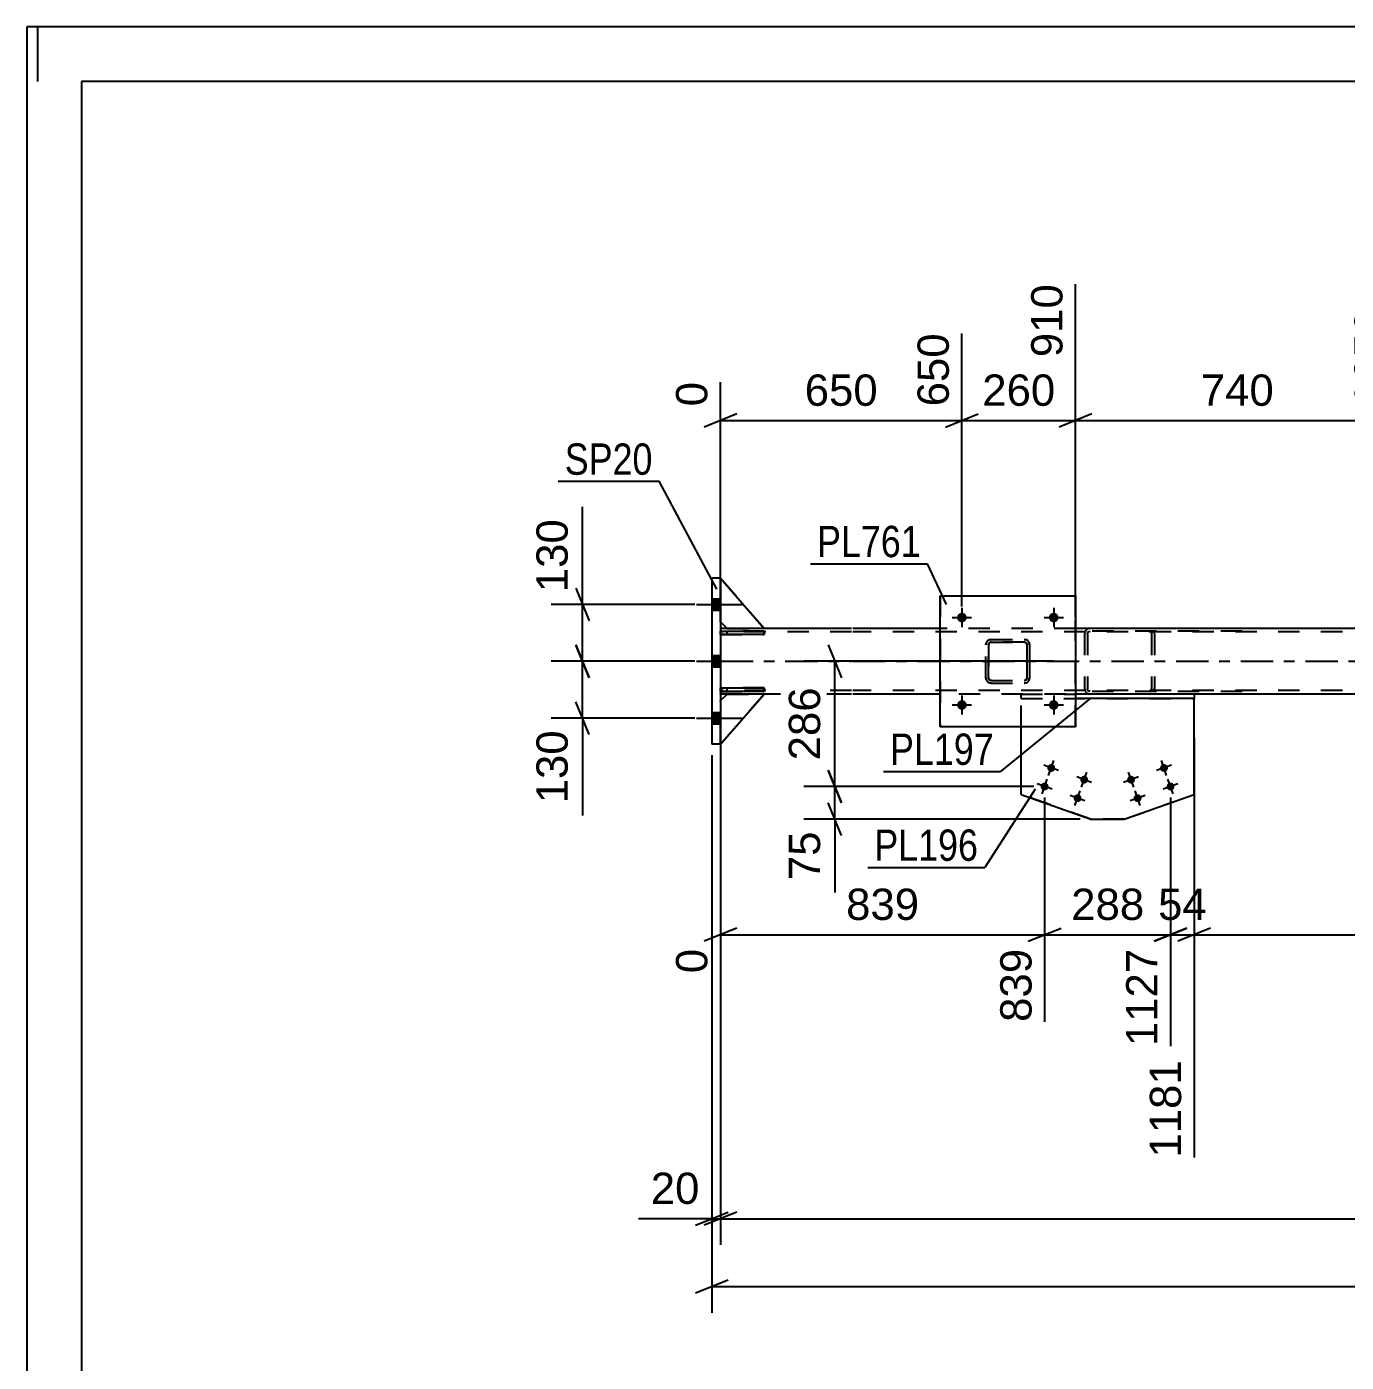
# Model space of a CAD drawing. Header units: millimetres. Extents: x -68 to 773, y -404 to 190.
# Drawn here: x -67.7 to 53.1, y 67.4 to 189.6 of the extents above; entities that cross this region are included whole.
import ezdxf

# ---------------------------------------------------------------- set-up
doc = ezdxf.new("R2010")
doc.units = ezdxf.units.MM
doc.linetypes.add('DXK_LINE_DOT2', pattern=[3.9198, 1.9599, -1.9599])
doc.linetypes.add('DXK_LINE_DOT3', pattern=[5.9187, 2.979, -0.9799, 0.9799, -0.9799])
doc.styles.add('Arial', font='ARIAL.TTF', dxfattribs={"height": 0.2})
doc.styles.add('Arial Narrow', font='ARIALN.TTF', dxfattribs={"height": 0.2})

# ---------------------------------------------------------------- blocks, each defined once
blk = doc.blocks.new('Unknown-318892922-1115')
at = {"color": 5, "linetype": 'Continuous'}
for p, q in [((773.35, 189.64), (-67.65, 189.64)), ((-67.65, 189.64), (-67.65, -404.36)), ((-66.65, 184.64), (-66.65, 189.64)), ((768.35, 184.64), (-62.65, 184.64)), ((-62.65, 184.64), (-62.65, -399.36))]:
    blk.add_line(p, q, dxfattribs=at)
blk = doc.blocks.new('Part-318892922-5568 - 5491')
at = {"color": 2, "linetype": 'Continuous'}
for p, q in [((-4.16, 127.97), (-3.56, 128.57)), ((-4.16, 123.97), (-0.16, 128.57)), ((-0.16, 128.57), (-3.56, 128.57))]:
    blk.add_line(p, q, dxfattribs=at)
at = {"color": 7, "linetype": 'DXK_LINE_DOT2'}
blk.add_line((-4.16, 127.97), (-4.16, 123.97), dxfattribs=at)
blk = doc.blocks.new('Part-318892922-5569 - 5491')
at = {"color": 2, "linetype": 'Continuous'}
for p, q in [((-4.16, 134.33), (-0.16, 134.33)), ((-4.16, 134.33), (-4.16, 134.01)), ((-0.16, 134.01), (-4.16, 134.01)), ((-0.16, 134.33), (-0.16, 134.01))]:
    blk.add_line(p, q, dxfattribs=at)
at = {"color": 7, "linetype": 'DXK_LINE_DOT2'}
for p, q in [((-4.16, 134.01), (-4.16, 134.33)), ((-3.56, 134.01), (-3.56, 134.33))]:
    blk.add_line(p, q, dxfattribs=at)
blk = doc.blocks.new('Part-318892922-5570 - 5491')
at = {"color": 2, "linetype": 'Continuous'}
for p, q in [((-4.16, 129.13), (-0.16, 129.13)), ((-4.16, 129.13), (-4.16, 128.81)), ((-0.16, 128.81), (-4.16, 128.81)), ((-0.16, 129.13), (-0.16, 128.81))]:
    blk.add_line(p, q, dxfattribs=at)
at = {"color": 7, "linetype": 'DXK_LINE_DOT2'}
for p, q in [((-4.16, 128.81), (-4.16, 129.13)), ((-3.56, 128.81), (-3.56, 129.13))]:
    blk.add_line(p, q, dxfattribs=at)
blk = doc.blocks.new('Part-318892922-5515 - 5491')
at = {"color": 7, "linetype": 'DXK_LINE_DOT2'}
for p, q in [((-0.16, 134.33), (-4.16, 134.33)), ((-4.16, 134.33), (-4.16, 134.01)), ((-4.16, 134.01), (-4.16, 134.33)), ((-4.16, 134.01), (-0.16, 134.01)), ((-3.56, 134.01), (-3.56, 134.33)), ((-0.16, 134.01), (-0.16, 134.33))]:
    blk.add_line(p, q, dxfattribs=at)
blk = doc.blocks.new('Bolt-318892922-5661 - 5491')
at = {"linetype": 'Continuous'}
for points in [[(17.5, 127.57), (17.51, 127.66), (17.54, 127.75), (17.58, 127.83), (17.64, 127.9), (17.72, 127.95), (17.8, 127.99), (17.89, 128.01), (17.98, 128.01), (18.07, 127.99), (18.16, 127.95), (18.23, 127.9), (18.29, 127.83), (18.34, 127.75), (18.37, 127.66), (18.38, 127.57), (18.37, 127.48), (18.34, 127.39), (18.29, 127.31), (18.23, 127.24), (18.16, 127.19), (18.07, 127.15), (17.98, 127.13), (17.89, 127.13), (17.8, 127.15), (17.72, 127.19), (17.64, 127.24), (17.58, 127.31), (17.54, 127.39), (17.51, 127.48)], [(25.9, 127.57), (25.91, 127.66), (25.94, 127.75), (25.98, 127.83), (26.04, 127.9), (26.12, 127.95), (26.2, 127.99), (26.29, 128.01), (26.38, 128.01), (26.47, 127.99), (26.56, 127.95), (26.63, 127.9), (26.69, 127.83), (26.74, 127.75), (26.77, 127.66), (26.78, 127.57), (26.77, 127.48), (26.74, 127.39), (26.69, 127.31), (26.63, 127.24), (26.56, 127.19), (26.47, 127.15), (26.38, 127.13), (26.29, 127.13), (26.2, 127.15), (26.12, 127.19), (26.04, 127.24), (25.98, 127.31), (25.94, 127.39), (25.91, 127.48)]]:
    blk.add_hatch(color=1, dxfattribs=at).paths.add_polyline_path(points)
at = {"color": 1, "linetype": 'Continuous'}
for p, q in [((17.94, 128.45), (17.94, 126.69)), ((26.34, 128.45), (26.34, 126.69)), ((17.06, 127.57), (18.82, 127.57)), ((25.46, 127.57), (27.22, 127.57))]:
    blk.add_line(p, q, dxfattribs=at)
blk = doc.blocks.new('Part-318892922-5516 - 5491')
at = {"color": 7, "linetype": 'DXK_LINE_DOT2'}
for p, q in [((-0.16, 129.13), (-4.16, 129.13)), ((-4.16, 129.13), (-4.16, 128.81)), ((-4.16, 128.81), (-4.16, 129.13)), ((-4.16, 128.81), (-0.16, 128.81)), ((-3.56, 128.81), (-3.56, 129.13)), ((-0.16, 128.81), (-0.16, 129.13))]:
    blk.add_line(p, q, dxfattribs=at)
blk = doc.blocks.new('Part-318892922-5525 - 5491')
at = {"color": 7, "linetype": 'DXK_LINE_DOT2'}
for p, q in [((23.35, 128.17), (39.2, 128.17)), ((23.35, 128.17), (39.2, 128.17)), ((23.35, 125.57), (23.35, 128.17)), ((29.75, 117.12), (23.35, 119.39)), ((32.79, 117.12), (39.2, 119.39)), ((32.79, 117.12), (29.75, 117.12))]:
    blk.add_line(p, q, dxfattribs=at)
at = {"color": 2, "linetype": 'Continuous'}
for p, q in [((39.2, 119.39), (39.2, 128.17)), ((23.35, 119.39), (23.35, 125.57)), ((23.35, 119.39), (29.75, 117.12)), ((32.79, 117.12), (39.2, 119.39)), ((29.75, 117.12), (32.79, 117.12)), ((29.75, 117.12), (29.75, 117.12)), ((32.79, 117.12), (32.79, 117.12))]:
    blk.add_line(p, q, dxfattribs=at)
blk = doc.blocks.new('Part-318892922-5530 - 5491')
at = {"color": 7, "linetype": 'DXK_LINE_DOT2'}
for p, q in [((23.35, 128.17), (23.35, 128.57)), ((23.35, 128.57), (28.34, 128.57)), ((23.35, 128.17), (28.34, 128.17))]:
    blk.add_line(p, q, dxfattribs=at)
at = {"color": 2, "linetype": 'Continuous'}
for p, q in [((39.2, 128.57), (28.34, 128.57)), ((39.2, 128.57), (39.2, 128.17)), ((39.2, 128.17), (28.34, 128.17))]:
    blk.add_line(p, q, dxfattribs=at)
blk = doc.blocks.new('Bolt-318892922-5531 - 5491')
at = {"linetype": 'Continuous'}
for points in [[(25.77, 121.92), (25.8, 121.99), (25.85, 122.05), (25.91, 122.1), (25.97, 122.14), (26.05, 122.16), (26.12, 122.16), (26.2, 122.15), (26.27, 122.13), (26.33, 122.09), (26.39, 122.04), (26.43, 121.98), (26.46, 121.91), (26.47, 121.83), (26.47, 121.76), (26.45, 121.68), (26.42, 121.62), (26.37, 121.56), (26.32, 121.51), (26.25, 121.47), (26.18, 121.45), (26.1, 121.44), (26.03, 121.45), (25.96, 121.48), (25.89, 121.52), (25.84, 121.57), (25.79, 121.63), (25.77, 121.7), (25.75, 121.78), (25.75, 121.85)], [(28.79, 120.86), (28.82, 120.92), (28.87, 120.98), (28.92, 121.03), (28.99, 121.07), (29.06, 121.09), (29.14, 121.09), (29.21, 121.08), (29.28, 121.06), (29.35, 121.02), (29.4, 120.97), (29.44, 120.91), (29.47, 120.84), (29.49, 120.76), (29.48, 120.69), (29.47, 120.61), (29.43, 120.55), (29.39, 120.49), (29.33, 120.44), (29.26, 120.4), (29.19, 120.38), (29.12, 120.37), (29.04, 120.38), (28.97, 120.41), (28.91, 120.45), (28.85, 120.5), (28.81, 120.56), (28.78, 120.63), (28.77, 120.71), (28.77, 120.78)], [(25.17, 120.23), (25.2, 120.3), (25.25, 120.36), (25.31, 120.4), (25.37, 120.44), (25.44, 120.46), (25.52, 120.47), (25.59, 120.46), (25.66, 120.43), (25.73, 120.39), (25.78, 120.34), (25.83, 120.28), (25.85, 120.21), (25.87, 120.14), (25.87, 120.06), (25.85, 119.99), (25.82, 119.92), (25.77, 119.86), (25.71, 119.81), (25.65, 119.78), (25.58, 119.75), (25.5, 119.75), (25.43, 119.76), (25.35, 119.78), (25.29, 119.82), (25.24, 119.87), (25.19, 119.94), (25.16, 120.01), (25.15, 120.08), (25.15, 120.16)], [(28.19, 119.16), (28.22, 119.23), (28.26, 119.29), (28.32, 119.34), (28.39, 119.37), (28.46, 119.39), (28.54, 119.4), (28.61, 119.39), (28.68, 119.36), (28.74, 119.32), (28.8, 119.27), (28.84, 119.21), (28.87, 119.14), (28.88, 119.07), (28.88, 118.99), (28.86, 118.92), (28.83, 118.85), (28.79, 118.79), (28.73, 118.74), (28.66, 118.71), (28.59, 118.68), (28.52, 118.68), (28.44, 118.69), (28.37, 118.71), (28.31, 118.75), (28.25, 118.8), (28.21, 118.87), (28.18, 118.94), (28.17, 119.01), (28.17, 119.09)]]:
    blk.add_hatch(color=1, dxfattribs=at).paths.add_polyline_path(points)
at = {"color": 1, "linetype": 'Continuous'}
for p, q in [((25.87, 121.13), (26.35, 122.48)), ((26.79, 121.56), (25.43, 122.05)), ((28.89, 120.06), (29.37, 121.41)), ((26.19, 119.87), (24.83, 120.35)), ((25.27, 119.43), (25.75, 120.79)), ((29.81, 120.49), (28.45, 120.98)), ((29.2, 118.8), (27.85, 119.28)), ((28.28, 118.36), (28.77, 119.72))]:
    blk.add_line(p, q, dxfattribs=at)
blk = doc.blocks.new('Bolt-318892922-5532 - 5491')
at = {"linetype": 'Continuous'}
for points in [[(33.47, 120.38), (33.4, 120.38), (33.32, 120.39), (33.25, 120.42), (33.19, 120.46), (33.14, 120.51), (33.1, 120.57), (33.07, 120.64), (33.06, 120.72), (33.06, 120.79), (33.08, 120.87), (33.12, 120.93), (33.17, 120.99), (33.22, 121.04), (33.29, 121.07), (33.36, 121.09), (33.44, 121.09), (33.51, 121.08), (33.58, 121.05), (33.65, 121.01), (33.7, 120.96), (33.74, 120.9), (33.77, 120.82), (33.78, 120.75), (33.77, 120.68), (33.75, 120.6), (33.72, 120.54), (33.67, 120.48), (33.61, 120.43), (33.54, 120.4)], [(36.49, 121.45), (36.41, 121.45), (36.34, 121.46), (36.27, 121.49), (36.2, 121.53), (36.15, 121.58), (36.11, 121.64), (36.08, 121.71), (36.07, 121.79), (36.08, 121.86), (36.1, 121.94), (36.13, 122), (36.18, 122.06), (36.24, 122.11), (36.31, 122.14), (36.38, 122.16), (36.46, 122.16), (36.53, 122.15), (36.6, 122.12), (36.66, 122.08), (36.71, 122.03), (36.76, 121.97), (36.78, 121.89), (36.79, 121.82), (36.79, 121.75), (36.77, 121.67), (36.73, 121.61), (36.69, 121.55), (36.63, 121.5), (36.56, 121.47)], [(37.09, 119.75), (37.01, 119.75), (36.94, 119.76), (36.87, 119.79), (36.81, 119.83), (36.75, 119.88), (36.71, 119.95), (36.69, 120.02), (36.68, 120.09), (36.68, 120.17), (36.7, 120.24), (36.73, 120.31), (36.78, 120.37), (36.84, 120.41), (36.91, 120.45), (36.98, 120.46), (37.06, 120.47), (37.13, 120.46), (37.2, 120.43), (37.26, 120.39), (37.32, 120.33), (37.36, 120.27), (37.38, 120.2), (37.39, 120.12), (37.39, 120.05), (37.37, 119.98), (37.34, 119.91), (37.29, 119.85), (37.23, 119.8), (37.16, 119.77)], [(34.07, 118.68), (34, 118.68), (33.92, 118.69), (33.85, 118.72), (33.79, 118.76), (33.74, 118.81), (33.7, 118.88), (33.67, 118.95), (33.66, 119.02), (33.66, 119.1), (33.68, 119.17), (33.72, 119.24), (33.77, 119.3), (33.83, 119.34), (33.89, 119.38), (33.97, 119.39), (34.04, 119.4), (34.12, 119.39), (34.19, 119.36), (34.25, 119.32), (34.3, 119.26), (34.34, 119.2), (34.37, 119.13), (34.38, 119.05), (34.37, 118.98), (34.35, 118.91), (34.32, 118.84), (34.27, 118.78), (34.21, 118.73), (34.14, 118.7)]]:
    blk.add_hatch(color=1, dxfattribs=at).paths.add_polyline_path(points)
at = {"color": 1, "linetype": 'Continuous'}
for p, q in [((36.67, 121.13), (36.19, 122.48)), ((33.66, 120.06), (33.18, 121.41)), ((37.11, 122.05), (35.75, 121.56)), ((34.1, 120.98), (32.74, 120.49)), ((37.71, 120.35), (36.36, 119.87)), ((37.28, 119.43), (36.79, 120.79)), ((34.7, 119.28), (33.34, 118.8)), ((34.26, 118.36), (33.78, 119.72))]:
    blk.add_line(p, q, dxfattribs=at)
blk = doc.blocks.new('Part-318892922-5552 - 5491')
at = {"color": 2, "linetype": 'Continuous'}
for p, q in [((-4.16, 139.17), (-4.96, 139.17)), ((-4.96, 139.17), (-4.96, 123.97)), ((-4.16, 139.17), (-4.16, 123.97)), ((-4.16, 123.97), (-4.96, 123.97))]:
    blk.add_line(p, q, dxfattribs=at)
blk = doc.blocks.new('Part-318892922-5565 - 5491')
at = {"color": 7, "linetype": 'DXK_LINE_DOT2'}
for p, q in [((-0.16, 134.57), (-4.16, 139.17)), ((-4.16, 139.17), (-4.16, 135.17)), ((-4.16, 135.17), (-3.56, 134.57)), ((-3.56, 134.57), (-0.16, 134.57))]:
    blk.add_line(p, q, dxfattribs=at)
blk = doc.blocks.new('Part-318892922-5566 - 5491')
at = {"color": 2, "linetype": 'Continuous'}
for p, q in [((-4.16, 139.17), (-0.16, 134.57)), ((-4.16, 135.17), (-3.56, 134.57)), ((-0.16, 134.57), (-3.56, 134.57))]:
    blk.add_line(p, q, dxfattribs=at)
at = {"color": 7, "linetype": 'DXK_LINE_DOT2'}
blk.add_line((-4.16, 135.17), (-4.16, 139.17), dxfattribs=at)
blk = doc.blocks.new('Part-318892922-5567 - 5491')
at = {"color": 7, "linetype": 'DXK_LINE_DOT2'}
for p, q in [((-4.16, 127.97), (-3.56, 128.57)), ((-0.16, 128.57), (-4.16, 123.97)), ((-3.56, 128.57), (-0.16, 128.57)), ((-4.16, 123.97), (-4.16, 127.97))]:
    blk.add_line(p, q, dxfattribs=at)
blk = doc.blocks.new('Part-318892922-5745 - 5491')
at = {"color": 2, "linetype": 'Continuous'}
for p, q in [((-3.56, 134.57), (-4.16, 134.57)), ((7.84, 134.57), (-0.16, 134.57)), ((15.94, 134.57), (7.94, 134.57)), ((55.93, 134.57), (28.34, 134.57)), ((-3.56, 128.57), (-4.16, 128.57)), ((7.84, 128.57), (-0.16, 128.57)), ((15.94, 128.57), (7.94, 128.57)), ((55.93, 128.57), (39.2, 128.57))]:
    blk.add_line(p, q, dxfattribs=at)
at = {"color": 7, "linetype": 'DXK_LINE_DOT2'}
for p, q in [((-4.16, 134.57), (-4.16, 128.62)), ((-0.16, 134.57), (-3.56, 134.57)), ((28.34, 134.57), (15.94, 134.57)), ((7.84, 134.25), (-4.16, 134.25)), ((668.17, 134.25), (7.94, 134.25)), ((7.84, 128.89), (-4.16, 128.89)), ((-4.16, 128.57), (-4.16, 128.62)), ((-0.16, 128.57), (-3.56, 128.57)), ((668.17, 128.89), (7.94, 128.89)), ((39.2, 128.57), (15.94, 128.57))]:
    blk.add_line(p, q, dxfattribs=at)
at = {"color": 7, "linetype": 'DXK_LINE_DOT3'}
for p, q in [((-4.16, 131.57), (7.84, 131.57)), ((7.94, 131.57), (668.17, 131.57))]:
    blk.add_line(p, q, dxfattribs=at)
blk = doc.blocks.new('Bolt-318892922-5662 - 5491')
at = {"linetype": 'Continuous'}
for points in [[(17.5, 135.57), (17.51, 135.66), (17.54, 135.75), (17.58, 135.83), (17.64, 135.9), (17.72, 135.95), (17.8, 135.99), (17.89, 136.01), (17.98, 136.01), (18.07, 135.99), (18.16, 135.95), (18.23, 135.9), (18.29, 135.83), (18.34, 135.75), (18.37, 135.66), (18.38, 135.57), (18.37, 135.48), (18.34, 135.39), (18.29, 135.31), (18.23, 135.24), (18.16, 135.19), (18.07, 135.15), (17.98, 135.13), (17.89, 135.13), (17.8, 135.15), (17.72, 135.19), (17.64, 135.24), (17.58, 135.31), (17.54, 135.39), (17.51, 135.48)], [(25.9, 135.57), (25.91, 135.66), (25.94, 135.75), (25.98, 135.83), (26.04, 135.9), (26.12, 135.95), (26.2, 135.99), (26.29, 136.01), (26.38, 136.01), (26.47, 135.99), (26.56, 135.95), (26.63, 135.9), (26.69, 135.83), (26.74, 135.75), (26.77, 135.66), (26.78, 135.57), (26.77, 135.48), (26.74, 135.39), (26.69, 135.31), (26.63, 135.24), (26.56, 135.19), (26.47, 135.15), (26.38, 135.13), (26.29, 135.13), (26.2, 135.15), (26.12, 135.19), (26.04, 135.24), (25.98, 135.31), (25.94, 135.39), (25.91, 135.48)]]:
    blk.add_hatch(color=1, dxfattribs=at).paths.add_polyline_path(points)
at = {"color": 1, "linetype": 'Continuous'}
for p, q in [((17.94, 136.45), (17.94, 134.69)), ((26.34, 136.45), (26.34, 134.69)), ((17.06, 135.57), (18.82, 135.57)), ((25.46, 135.57), (27.22, 135.57))]:
    blk.add_line(p, q, dxfattribs=at)
blk = doc.blocks.new('Part-318892922-5689 - 5491')
at = {"color": 7, "linetype": 'DXK_LINE_DOT2'}
for p, q in [((29.68, 134.57), (29.48, 134.53)), ((43.58, 134.57), (29.68, 134.57)), ((35.24, 134.53), (35.04, 134.57)), ((29.2, 134.25), (29.17, 134.09)), ((29.17, 134.09), (29.17, 129.05)), ((29.2, 134.27), (29.2, 134.25)), ((29.42, 134.09), (29.44, 134.18)), ((29.42, 134.09), (29.42, 129.05)), ((29.44, 134.18), (29.5, 134.26)), ((29.5, 134.26), (29.58, 134.31)), ((29.58, 134.31), (29.68, 134.33)), ((43.58, 134.33), (29.68, 134.33)), ((35.04, 134.33), (35.14, 134.31)), ((35.14, 134.31), (35.22, 134.26)), ((35.22, 134.26), (35.28, 134.18)), ((35.28, 134.18), (35.3, 134.09)), ((35.3, 134.09), (35.3, 129.05)), ((35.52, 134.25), (35.51, 134.27)), ((35.55, 134.09), (35.52, 134.25)), ((35.55, 134.09), (35.55, 129.05)), ((29.17, 129.05), (29.18, 128.98)), ((29.18, 128.98), (29.2, 128.87)), ((29.44, 128.98), (29.42, 129.05)), ((29.44, 128.96), (29.44, 128.98)), ((29.5, 128.88), (29.44, 128.96)), ((29.48, 128.61), (29.68, 128.57)), ((29.58, 128.83), (29.5, 128.88)), ((29.68, 128.81), (29.58, 128.83)), ((43.58, 128.81), (29.68, 128.81)), ((43.58, 128.57), (29.68, 128.57)), ((35.14, 128.83), (35.04, 128.81)), ((35.04, 128.57), (35.24, 128.61)), ((35.22, 128.88), (35.14, 128.83)), ((35.28, 128.96), (35.22, 128.88)), ((35.28, 128.98), (35.3, 129.05)), ((35.28, 128.96), (35.28, 128.98)), ((35.51, 128.87), (35.54, 128.98)), ((35.54, 128.98), (35.55, 129.05))]:
    blk.add_line(p, q, dxfattribs=at)
for centre, start, end in [((29.66, 134.07), 110.7577, 155.6794), ((29.66, 129.07), 204.3206, 249.2423)]:
    blk.add_arc(centre, 0.496, start, end, dxfattribs=at)
blk = doc.blocks.new('Bolt-318892922-5724 - 5491')
at = {"linetype": 'Continuous'}
for points in [[(-4.96, 137.29), (-4.96, 136.25), (-4.16, 136.25), (-4.16, 137.29)], [(-4.96, 137.29), (-4.96, 136.25), (-4.16, 136.25), (-4.16, 137.29)], [(-4.96, 137.29), (-4.96, 136.25), (-4.16, 136.25), (-4.16, 137.29)], [(-4.96, 132.09), (-4.96, 131.05), (-4.16, 131.05), (-4.16, 132.09)], [(-4.96, 132.09), (-4.96, 131.05), (-4.16, 131.05), (-4.16, 132.09)], [(-4.96, 126.89), (-4.96, 125.85), (-4.16, 125.85), (-4.16, 126.89)], [(-4.96, 126.89), (-4.96, 125.85), (-4.16, 125.85), (-4.16, 126.89)], [(-4.96, 126.89), (-4.96, 125.85), (-4.16, 125.85), (-4.16, 126.89)]]:
    blk.add_hatch(color=1, dxfattribs=at).paths.add_polyline_path(points)
at = {"color": 1, "linetype": 'Continuous'}
for p, q in [((-4.96, 137.29), (-4.16, 137.29)), ((-4.96, 137.29), (-4.16, 137.29)), ((-4.96, 137.29), (-4.16, 137.29)), ((-6.36, 136.77), (-2.16, 136.77)), ((-6.36, 136.77), (-2.16, 136.77)), ((-6.36, 136.77), (-2.16, 136.77)), ((-4.96, 136.25), (-4.16, 136.25)), ((-4.96, 136.25), (-4.16, 136.25)), ((-4.96, 136.25), (-4.16, 136.25)), ((-4.96, 132.09), (-4.16, 132.09)), ((-4.96, 132.09), (-4.16, 132.09)), ((-6.36, 131.57), (-2.16, 131.57)), ((-6.36, 131.57), (-2.16, 131.57)), ((-4.96, 131.05), (-4.16, 131.05)), ((-4.96, 131.05), (-4.16, 131.05)), ((-6.36, 126.37), (-2.16, 126.37)), ((-6.36, 126.37), (-2.16, 126.37)), ((-6.36, 126.37), (-2.16, 126.37)), ((-4.96, 126.89), (-4.16, 126.89)), ((-4.96, 126.89), (-4.16, 126.89)), ((-4.96, 126.89), (-4.16, 126.89)), ((-4.96, 125.85), (-4.16, 125.85)), ((-4.96, 125.85), (-4.16, 125.85)), ((-4.96, 125.85), (-4.16, 125.85))]:
    blk.add_line(p, q, dxfattribs=at)
blk = doc.blocks.new('Part-318892922-5735 - 5491')
at = {"color": 7, "linetype": 'DXK_LINE_DOT2'}
for p, q in [((20.13, 133.09), (20.17, 133.27)), ((20.17, 133.27), (20.14, 133.09)), ((20.44, 133.26), (20.39, 133.18)), ((20.4, 133.18), (20.45, 133.26)), ((20.43, 133.53), (20.61, 133.57)), ((20.62, 133.57), (20.43, 133.53)), ((20.52, 133.31), (20.44, 133.26)), ((20.45, 133.26), (20.53, 133.31)), ((20.61, 133.33), (20.52, 133.31)), ((20.53, 133.31), (20.62, 133.33)), ((20.62, 133.57), (20.61, 133.57)), ((20.61, 133.57), (23.65, 133.57)), ((20.61, 133.33), (20.62, 133.33)), ((23.65, 133.33), (20.61, 133.33)), ((20.62, 133.57), (23.66, 133.57)), ((20.62, 133.33), (23.66, 133.33)), ((23.65, 133.57), (23.66, 133.57)), ((23.65, 133.57), (23.84, 133.53)), ((23.66, 133.33), (23.65, 133.33)), ((23.74, 133.31), (23.65, 133.33)), ((23.84, 133.53), (23.66, 133.57)), ((23.66, 133.33), (23.75, 133.31)), ((23.74, 133.31), (23.75, 133.31)), ((23.82, 133.26), (23.74, 133.31)), ((23.75, 133.31), (23.83, 133.26)), ((23.87, 133.18), (23.82, 133.26)), ((23.83, 133.26), (23.88, 133.18)), ((24.1, 133.27), (24.13, 133.09)), ((24.14, 133.09), (24.1, 133.27)), ((20.13, 133.09), (20.14, 133.09)), ((20.13, 130.05), (20.13, 133.09)), ((20.14, 130.05), (20.14, 133.09)), ((20.39, 133.18), (20.37, 133.09)), ((20.38, 133.09), (20.37, 133.09)), ((20.37, 133.09), (20.37, 130.05)), ((20.38, 133.09), (20.4, 133.18)), ((20.38, 130.05), (20.38, 133.09)), ((23.89, 133.09), (23.87, 133.18)), ((23.88, 133.18), (23.9, 133.09)), ((23.9, 133.09), (23.89, 133.09)), ((23.89, 133.09), (23.89, 130.05)), ((23.9, 130.05), (23.9, 133.09)), ((24.14, 133.09), (24.13, 133.09)), ((24.13, 133.09), (24.13, 130.05)), ((24.14, 130.05), (24.14, 133.09)), ((20.14, 130.05), (20.13, 130.05)), ((20.17, 129.87), (20.13, 130.05)), ((20.14, 130.05), (20.17, 129.86)), ((20.37, 130.05), (20.38, 130.05)), ((20.37, 130.05), (20.39, 129.96)), ((20.4, 129.96), (20.38, 130.05)), ((20.39, 129.96), (20.44, 129.88)), ((20.45, 129.88), (20.4, 129.96)), ((20.43, 129.61), (20.43, 129.6)), ((20.61, 129.57), (20.43, 129.61)), ((20.43, 129.6), (20.62, 129.57)), ((20.44, 129.88), (20.52, 129.83)), ((20.53, 129.83), (20.45, 129.88)), ((20.52, 129.83), (20.61, 129.81)), ((20.62, 129.81), (20.53, 129.83)), ((20.62, 129.81), (20.61, 129.81)), ((20.61, 129.81), (23.65, 129.81)), ((20.62, 129.57), (20.61, 129.57)), ((20.61, 129.57), (23.65, 129.57)), ((20.62, 129.81), (23.66, 129.81)), ((20.62, 129.57), (23.66, 129.57)), ((23.65, 129.81), (23.74, 129.83)), ((23.65, 129.81), (23.66, 129.81)), ((23.84, 129.61), (23.65, 129.57)), ((23.65, 129.57), (23.66, 129.57)), ((23.75, 129.83), (23.66, 129.81)), ((23.66, 129.57), (23.84, 129.6)), ((23.74, 129.83), (23.82, 129.88)), ((23.83, 129.88), (23.75, 129.83)), ((23.82, 129.88), (23.87, 129.96)), ((23.88, 129.96), (23.83, 129.88)), ((23.87, 129.96), (23.89, 130.05)), ((23.9, 130.05), (23.88, 129.96)), ((23.89, 130.05), (23.9, 130.05)), ((24.13, 130.05), (24.1, 129.87)), ((24.1, 129.86), (24.14, 130.05)), ((24.13, 130.05), (24.14, 130.05))]:
    blk.add_line(p, q, dxfattribs=at)
at = {"color": 7, "linetype": 'DXK_LINE_DOT3'}
blk.add_line((22.14, 131.57), (22.13, 131.57), dxfattribs=at)
at = {"color": 7, "linetype": 'DXK_LINE_DOT2'}
for centre, start, end in [((20.61, 133.09), 112.5, 157.5), ((20.62, 133.09), 112.5, 157.5), ((23.65, 133.09), 22.5, 67.5), ((23.66, 133.09), 22.5, 67.5), ((20.61, 130.05), 202.5, 247.5), ((20.62, 130.05), 202.5, 247.5), ((23.65, 130.05), 292.5, 337.5), ((23.66, 130.05), 292.5, 337.5)]:
    blk.add_arc(centre, 0.48, start, end, dxfattribs=at)
blk = doc.blocks.new('Part-318892922-5740 - 5491')
at = {"color": 2, "linetype": 'Continuous'}
for p, q in [((15.94, 125.57), (15.94, 137.57)), ((15.94, 137.57), (15.94, 137.57)), ((15.94, 137.57), (28.34, 137.57)), ((28.34, 137.57), (28.34, 125.57)), ((15.94, 125.57), (15.94, 125.57)), ((28.34, 125.57), (15.94, 125.57))]:
    blk.add_line(p, q, dxfattribs=at)
at = {"color": 7, "linetype": 'DXK_LINE_DOT2'}
for p, q in [((15.94, 137.57), (15.94, 125.57)), ((15.94, 137.57), (15.94, 137.57)), ((28.34, 125.57), (28.34, 137.57)), ((15.94, 125.57), (15.94, 125.57))]:
    blk.add_line(p, q, dxfattribs=at)
blk = doc.blocks.new('StraightDimension-318892922-6214 - 5491')
at = {"color": 7, "linetype": 'Continuous'}
for p, q in [((-17.39, 133.07), (-16.19, 130.07)), ((-6.51, 131.57), (-19.64, 131.57)), ((-16.79, 126.37), (-16.79, 131.57)), ((-16.19, 124.87), (-17.39, 127.87)), ((-6.51, 126.37), (-19.64, 126.37)), ((-16.79, 126.37), (-16.79, 117.45)), ((-16.79, 126.37), (-16.79, 117.45))]:
    blk.add_line(p, q, dxfattribs=at)
at = {"color": 0}
blk.add_wipeout([(-17.54, 125.84), (-21.74, 125.84), (-21.74, 117.97), (-17.54, 117.97)], dxfattribs=at)
at = {"color": 3, "style": 'Arial'}
blk.add_text('130', height=2.865, rotation=90.0002, dxfattribs=at).set_placement((-18.14, 118.57))
blk = doc.blocks.new('StraightDimension-318892922-6864 - 5491')
at = {"color": 7, "linetype": 'Continuous'}
for p, q in [((5.71, 133.07), (6.91, 130.07)), ((26.33, 131.57), (3.46, 131.57)), ((6.31, 120.11), (6.31, 131.57)), ((6.91, 118.61), (5.71, 121.61)), ((24.51, 120.11), (3.46, 120.11))]:
    blk.add_line(p, q, dxfattribs=at)
at = {"color": 0}
blk.add_wipeout([(5.56, 129.77), (1.36, 129.77), (1.36, 121.9), (5.56, 121.9)], dxfattribs=at)
at = {"color": 3, "style": 'Arial'}
blk.add_text('286', height=2.865, rotation=90.0002, dxfattribs=at).set_placement((4.96, 122.5))
blk = doc.blocks.new('StraightDimension-318892922-6744 - 5491')
at = {"color": 7, "linetype": 'Continuous'}
for p, q in [((-4.16, 122.97), (-4.16, 78.16)), ((-2.66, 81.16), (-5.66, 79.96)), ((-4.16, 80.56), (668.17, 80.56))]:
    blk.add_line(p, q, dxfattribs=at)
blk = doc.blocks.new('StraightDimension-318892922-18390 - 5491')
at = {"color": 7, "linetype": 'Continuous'}
for p, q in [((28.34, 135.57), (28.34, 166.07)), ((17.94, 136.57), (17.94, 161.57)), ((16.44, 153), (19.44, 154.2)), ((29.84, 154.2), (26.84, 153)), ((17.94, 153.6), (28.34, 153.6))]:
    blk.add_line(p, q, dxfattribs=at)
at = {"color": 0}
blk.add_wipeout([(27.07, 154.35), (27.07, 158.55), (19.2, 158.55), (19.2, 154.35)], dxfattribs=at)
at = {"color": 3, "style": 'Arial'}
blk.add_text('260', height=2.865, dxfattribs=at).set_placement((19.8, 154.95))
at = {"color": 0, "linetype": 'Continuous'}
blk.add_wipeout([(27.74, 166.67), (23.54, 166.67), (23.54, 158.8), (27.74, 158.8)], dxfattribs=at)
at = {"color": 3, "linetype": 'Continuous', "style": 'Arial'}
blk.add_text('910', height=2.865, rotation=90.0002, dxfattribs=at).set_placement((27.14, 159.4))
blk = doc.blocks.new('StraightDimension-318892922-6121 - 5491')
at = {"color": 7, "linetype": 'Continuous'}
for p, q in [((39.2, 124.57), (39.2, 86.15)), ((37.03, 119.11), (37.03, 96.35)), ((35.53, 105.95), (38.53, 107.15)), ((37.03, 106.55), (39.2, 106.55)), ((40.7, 107.15), (37.7, 105.95))]:
    blk.add_line(p, q, dxfattribs=at)
at = {"color": 0}
blk.add_wipeout([(40.94, 107.3), (40.94, 111.5), (35.29, 111.5), (35.29, 107.3)], dxfattribs=at)
at = {"color": 0, "linetype": 'Continuous'}
blk.add_wipeout([(38.6, 95.65), (34.4, 95.65), (34.4, 85.55), (38.6, 85.55)], dxfattribs=at)
at = {"color": 3, "style": 'Arial'}
blk.add_text('54', height=2.865, dxfattribs=at).set_placement((35.89, 107.9))
at = {"color": 3, "linetype": 'Continuous', "style": 'Arial'}
blk.add_text('1181', height=2.865, rotation=90.0002, dxfattribs=at).set_placement((38, 86.15))
blk = doc.blocks.new('StraightDimension-318892922-5995 - 5491')
at = {"color": 7, "linetype": 'Continuous'}
for p, q in [((39.2, 124.57), (39.2, 86.15)), ((110.64, 119.1), (110.64, 96.35)), ((40.7, 107.15), (37.7, 105.95)), ((39.2, 106.55), (110.64, 106.55)), ((109.14, 105.95), (112.14, 107.15))]:
    blk.add_line(p, q, dxfattribs=at)
at = {"color": 0}
blk.add_wipeout([(79.97, 107.3), (79.97, 111.5), (69.87, 111.5), (69.87, 107.3)], dxfattribs=at)
at = {"color": 3, "style": 'Arial'}
blk.add_text('1786', height=2.865, dxfattribs=at).set_placement((70.47, 107.9))
at = {"color": 0, "linetype": 'Continuous'}
blk.add_wipeout([(110.04, 105.85), (105.84, 105.85), (105.84, 95.75), (110.04, 95.75)], dxfattribs=at)
at = {"color": 3, "linetype": 'Continuous', "style": 'Arial'}
blk.add_text('2967', height=2.865, rotation=90.0002, dxfattribs=at).set_placement((109.44, 96.35))
blk = doc.blocks.new('StraightDimension-318892922-6112 - 5491')
at = {"color": 7, "linetype": 'Continuous'}
for p, q in [((25.51, 119.11), (25.51, 98.57)), ((37.03, 119.11), (37.03, 96.35)), ((24.01, 105.95), (27.01, 107.15)), ((25.51, 106.55), (37.03, 106.55)), ((38.53, 107.15), (35.53, 105.95))]:
    blk.add_line(p, q, dxfattribs=at)
at = {"color": 0}
blk.add_wipeout([(35.21, 107.3), (35.21, 111.5), (27.34, 111.5), (27.34, 107.3)], dxfattribs=at)
at = {"color": 0, "linetype": 'Continuous'}
blk.add_wipeout([(36.43, 105.85), (32.23, 105.85), (32.23, 95.75), (36.43, 95.75)], dxfattribs=at)
at = {"color": 3, "style": 'Arial'}
blk.add_text('288', height=2.865, dxfattribs=at).set_placement((27.94, 107.9))
at = {"color": 3, "linetype": 'Continuous', "style": 'Arial'}
blk.add_text('1127', height=2.865, rotation=90.0002, dxfattribs=at).set_placement((35.83, 96.35))
blk = doc.blocks.new('StraightDimension-318892922-6728 - 5491')
at = {"color": 7, "linetype": 'Continuous'}
for p, q in [((-4.96, 122.97), (-4.96, 78.16)), ((-4.16, 122.97), (-4.16, 78.16)), ((-6.46, 79.96), (-3.46, 81.16)), ((-2.66, 81.16), (-5.66, 79.96)), ((-4.96, 80.56), (-11.66, 80.56)), ((-4.96, 80.56), (-11.66, 80.56)), ((-4.96, 80.56), (-4.16, 80.56))]:
    blk.add_line(p, q, dxfattribs=at)
at = {"color": 0}
blk.add_wipeout([(-5.49, 81.31), (-5.49, 85.51), (-11.14, 85.51), (-11.14, 81.31)], dxfattribs=at)
at = {"color": 3, "style": 'Arial'}
blk.add_text('20', height=2.865, dxfattribs=at).set_placement((-10.54, 81.91))
blk = doc.blocks.new('StraightDimension-318892922-6205 - 5491')
at = {"color": 7, "linetype": 'Continuous'}
for p, q in [((-4.16, 127.57), (-4.16, 103.02)), ((25.51, 119.11), (25.51, 98.57)), ((-2.66, 107.15), (-5.66, 105.95)), ((-4.16, 106.55), (25.51, 106.55)), ((24.01, 105.95), (27.01, 107.15))]:
    blk.add_line(p, q, dxfattribs=at)
at = {"color": 0}
blk.add_wipeout([(14.61, 107.3), (14.61, 111.5), (6.74, 111.5), (6.74, 107.3)], dxfattribs=at)
at = {"color": 3, "style": 'Arial'}
blk.add_text('839', height=2.865, dxfattribs=at).set_placement((7.34, 107.9))
at = {"color": 0, "linetype": 'Continuous'}
for points in [[(-4.76, 105.85), (-8.96, 105.85), (-8.96, 102.42), (-4.76, 102.42)], [(24.91, 105.85), (20.71, 105.85), (20.71, 97.97), (24.91, 97.97)]]:
    blk.add_wipeout(points, dxfattribs=at)
at = {"color": 3, "linetype": 'Continuous', "style": 'Arial'}
for s, height, p in [('0', 2.87, (-5.36, 103.02)), ('839', 2.865, (24.31, 98.57))]:
    blk.add_text(s, height=height, rotation=90.0002, dxfattribs=at).set_placement(p)
blk = doc.blocks.new('StraightDimension-318892922-6224 - 5491')
at = {"color": 7, "linetype": 'Continuous'}
for p, q in [((-16.79, 136.77), (-16.79, 145.69)), ((-16.79, 136.77), (-16.79, 145.69)), ((-17.39, 138.27), (-16.19, 135.27)), ((-6.51, 136.77), (-19.64, 136.77)), ((-16.79, 131.57), (-16.79, 136.77)), ((-16.19, 130.07), (-17.39, 133.07)), ((-6.51, 131.57), (-19.64, 131.57))]:
    blk.add_line(p, q, dxfattribs=at)
at = {"color": 0}
blk.add_wipeout([(-17.54, 145.16), (-21.74, 145.16), (-21.74, 137.29), (-17.54, 137.29)], dxfattribs=at)
at = {"color": 3, "style": 'Arial'}
blk.add_text('130', height=2.865, rotation=90.0002, dxfattribs=at).set_placement((-18.14, 137.89))
blk = doc.blocks.new('StraightDimension-318892922-6295 - 5491')
at = {"color": 7, "linetype": 'Continuous'}
for p, q in [((-4.96, 122.97), (-4.96, 71.94)), ((-3.46, 74.94), (-6.46, 73.74)), ((-4.96, 74.34), (668.97, 74.34))]:
    blk.add_line(p, q, dxfattribs=at)
blk = doc.blocks.new('StraightDimension-318892922-6854 - 5491')
at = {"color": 7, "linetype": 'Continuous'}
for p, q in [((5.71, 121.61), (6.91, 118.61)), ((24.51, 120.11), (3.46, 120.11)), ((6.31, 117.12), (6.31, 120.11)), ((6.91, 115.62), (5.71, 118.62)), ((28.75, 117.12), (3.46, 117.12)), ((6.31, 117.12), (6.31, 110.42)), ((6.31, 117.12), (6.31, 110.42))]:
    blk.add_line(p, q, dxfattribs=at)
at = {"color": 0}
blk.add_wipeout([(5.56, 116.59), (1.36, 116.59), (1.36, 110.94), (5.56, 110.94)], dxfattribs=at)
at = {"color": 3, "style": 'Arial'}
blk.add_text('75', height=2.865, rotation=90.0002, dxfattribs=at).set_placement((4.96, 111.54))
blk = doc.blocks.new('StraightDimension-318892922-18389 - 5491')
at = {"color": 7, "linetype": 'Continuous'}
for p, q in [((28.34, 135.57), (28.34, 166.07)), ((57.93, 136.57), (57.93, 163.79)), ((29.84, 154.2), (26.84, 153)), ((56.43, 153), (59.43, 154.2)), ((28.34, 153.6), (57.93, 153.6))]:
    blk.add_line(p, q, dxfattribs=at)
at = {"color": 0}
blk.add_wipeout([(47.07, 154.35), (47.07, 158.55), (39.2, 158.55), (39.2, 154.35)], dxfattribs=at)
at = {"color": 3, "style": 'Arial'}
blk.add_text('740', height=2.865, dxfattribs=at).set_placement((39.8, 154.95))
at = {"color": 0, "linetype": 'Continuous'}
blk.add_wipeout([(57.33, 164.39), (53.13, 164.39), (53.13, 154.3), (57.33, 154.3)], dxfattribs=at)
at = {"color": 3, "linetype": 'Continuous', "style": 'Arial'}
blk.add_text('1650', height=2.865, rotation=90.0002, dxfattribs=at).set_placement((56.73, 154.9))
blk = doc.blocks.new('StraightDimension-318892922-18391 - 5491')
at = {"color": 7, "linetype": 'Continuous'}
for p, q in [((17.94, 136.57), (17.94, 161.57)), ((-4.16, 135.57), (-4.16, 157.12)), ((-2.66, 154.2), (-5.66, 153)), ((16.44, 153), (19.44, 154.2)), ((-4.16, 153.6), (17.94, 153.6))]:
    blk.add_line(p, q, dxfattribs=at)
at = {"color": 0}
blk.add_wipeout([(10.82, 154.35), (10.82, 158.55), (2.95, 158.55), (2.95, 154.35)], dxfattribs=at)
at = {"color": 3, "style": 'Arial'}
blk.add_text('650', height=2.865, dxfattribs=at).set_placement((3.55, 154.95))
at = {"color": 0, "linetype": 'Continuous'}
for points in [[(17.34, 162.17), (13.14, 162.17), (13.14, 154.3), (17.34, 154.3)], [(-4.76, 157.72), (-8.96, 157.72), (-8.96, 154.3), (-4.76, 154.3)]]:
    blk.add_wipeout(points, dxfattribs=at)
at = {"color": 3, "linetype": 'Continuous', "style": 'Arial'}
for s, height, p in [('650', 2.865, (16.74, 154.9)), ('0', 2.87, (-5.36, 154.9))]:
    blk.add_text(s, height=height, rotation=90.0002, dxfattribs=at).set_placement(p)
blk = doc.blocks.new('Mark-318892922-5521 - 5491')
at = {"color": 0}
blk.add_wipeout([(19.42, 113.31), (19.42, 116.31), (9.92, 116.31), (9.92, 113.31)], dxfattribs=at)
blk.add_wipeout([(19.42, 113.31), (19.42, 116.31), (9.92, 116.31), (9.92, 113.31)], dxfattribs=at)
at = {"color": 30, "linetype": 'Continuous'}
for p in [(24.65, 119.86), (9.32, 112.71)]:
    blk.add_line(p, (20.02, 112.71), dxfattribs=at)
at = {"color": 3, "style": 'Arial Narrow'}
blk.add_text('PL196', height=2.863, dxfattribs=at).set_placement((9.92, 113.31))
blk = doc.blocks.new('Mark-318892922-5526 - 5491')
at = {"color": 0}
blk.add_wipeout([(20.86, 122.09), (20.86, 125.09), (11.36, 125.09), (11.36, 122.09)], dxfattribs=at)
blk.add_wipeout([(20.86, 122.09), (20.86, 125.09), (11.36, 125.09), (11.36, 122.09)], dxfattribs=at)
at = {"color": 30, "linetype": 'Continuous'}
for p in [(29.69, 128.17), (10.76, 121.49)]:
    blk.add_line(p, (21.46, 121.49), dxfattribs=at)
at = {"color": 3, "style": 'Arial Narrow'}
blk.add_text('PL197', height=2.863, dxfattribs=at).set_placement((11.36, 122.09))
blk = doc.blocks.new('Mark-318892922-5548 - 5491')
at = {"color": 0}
blk.add_wipeout([(-10.37, 148.64), (-10.37, 151.64), (-18.41, 151.64), (-18.41, 148.64)], dxfattribs=at)
blk.add_wipeout([(-10.37, 148.64), (-10.37, 151.64), (-18.41, 151.64), (-18.41, 148.64)], dxfattribs=at)
at = {"color": 30, "linetype": 'Continuous'}
for p in [(-19.01, 148.04), (-4.5, 138.18)]:
    blk.add_line(p, (-9.77, 148.04), dxfattribs=at)
at = {"color": 3, "style": 'Arial Narrow'}
blk.add_text('SP20', height=2.863, dxfattribs=at).set_placement((-18.41, 148.64))
blk = doc.blocks.new('Mark-318892922-5736 - 5491')
at = {"color": 0}
blk.add_wipeout([(14.18, 141.1), (14.18, 144.1), (4.68, 144.1), (4.68, 141.1)], dxfattribs=at)
blk.add_wipeout([(14.18, 141.1), (14.18, 144.1), (4.68, 144.1), (4.68, 141.1)], dxfattribs=at)
at = {"color": 30, "linetype": 'Continuous'}
for p in [(4.08, 140.5), (16.52, 136.77)]:
    blk.add_line(p, (14.78, 140.5), dxfattribs=at)
at = {"color": 3, "style": 'Arial Narrow'}
blk.add_text('PL761', height=2.863, dxfattribs=at).set_placement((4.68, 141.1))

msp = doc.modelspace()

# ---------------------------------------------------------------- block references
for name in ['Unknown-318892922-1115', 'Part-318892922-5552 - 5491', 'Part-318892922-5565 - 5491', 'Part-318892922-5566 - 5491', 'Bolt-318892922-5724 - 5491', 'Part-318892922-5740 - 5491', 'Bolt-318892922-5662 - 5491', 'Part-318892922-5745 - 5491', 'Part-318892922-5689 - 5491', 'Part-318892922-5569 - 5491', 'Part-318892922-5515 - 5491', 'Part-318892922-5735 - 5491', 'Part-318892922-5570 - 5491', 'Part-318892922-5516 - 5491', 'Part-318892922-5568 - 5491', 'Part-318892922-5567 - 5491', 'Bolt-318892922-5661 - 5491', 'Part-318892922-5530 - 5491', 'Part-318892922-5525 - 5491', 'Bolt-318892922-5531 - 5491', 'Bolt-318892922-5532 - 5491']:
    msp.add_blockref(name, (0, 0))

# ---------------------------------------------------------------- next in the draw order: block references
for name in ['StraightDimension-318892922-18390 - 5491', 'StraightDimension-318892922-6214 - 5491', 'StraightDimension-318892922-6864 - 5491']:
    msp.add_blockref(name, (0, 0))

# ---------------------------------------------------------------- next in the draw order: block references
for name in ['StraightDimension-318892922-18389 - 5491', 'StraightDimension-318892922-6224 - 5491', 'StraightDimension-318892922-6744 - 5491']:
    msp.add_blockref(name, (0, 0))

# ---------------------------------------------------------------- next in the draw order: block references
for name in ['StraightDimension-318892922-18391 - 5491', 'StraightDimension-318892922-6121 - 5491', 'StraightDimension-318892922-6728 - 5491']:
    msp.add_blockref(name, (0, 0))

# ---------------------------------------------------------------- next in the draw order: block references
for name in ['Mark-318892922-5548 - 5491', 'Mark-318892922-5736 - 5491', 'StraightDimension-318892922-5995 - 5491']:
    msp.add_blockref(name, (0, 0))

# ---------------------------------------------------------------- next in the draw order: block references
msp.add_blockref('StraightDimension-318892922-6112 - 5491', (0, 0))

# ---------------------------------------------------------------- next in the draw order: block references
msp.add_blockref('StraightDimension-318892922-6205 - 5491', (0, 0))

# ---------------------------------------------------------------- next in the draw order: block references
msp.add_blockref('StraightDimension-318892922-6295 - 5491', (0, 0))

# ---------------------------------------------------------------- next in the draw order: block references
msp.add_blockref('StraightDimension-318892922-6854 - 5491', (0, 0))

# ---------------------------------------------------------------- next in the draw order: block references
for name in ['Mark-318892922-5526 - 5491', 'Mark-318892922-5521 - 5491']:
    msp.add_blockref(name, (0, 0))

doc.saveas('drawing.dxf')
